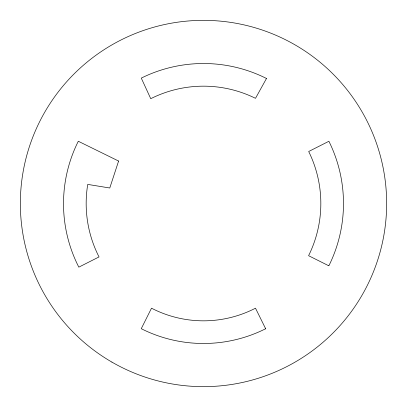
<?xml version="1.0" encoding="UTF-8"?>
<svg xmlns="http://www.w3.org/2000/svg" width="407" height="407" viewBox="0 0 407 407"><rect width="100%" height="100%" fill="white"/><g stroke="black" fill="none" stroke-linecap="round" stroke-linejoin="round"><path stroke-width="0.61" d="M328.698 265.74L308.587 255.688A117.333 117.333 0 0 0 308.679 151.506L328.897 141.28A139.988 139.988 0 0 1 328.897 265.72M265.72 328.897L255.489 308.191A113.238 113.238 0 0 1 151.511 308.191L141.26 328.698A138.405 138.405 0 0 0 265.74 328.698M118.6 161.05L109.778 187.998L87.734 184.407A117.333 117.333 0 0 0 99.038 256.924L78.821 267.15A139.204 139.204 0 0 1 78.302 141.26L118.6 161.05M266.483 78.485L255.494 98.321A117.333 117.333 0 0 0 150.743 98.698L141.28 78.103A139.988 139.988 0 0 1 266.483 78.485M111.925 362.113A183.15 183.15 0 0 0 386.65 203.5A183.15 183.15 0 0 0 111.925 44.887A183.15 183.15 0 0 0 111.925 362.113"/></g></svg>
